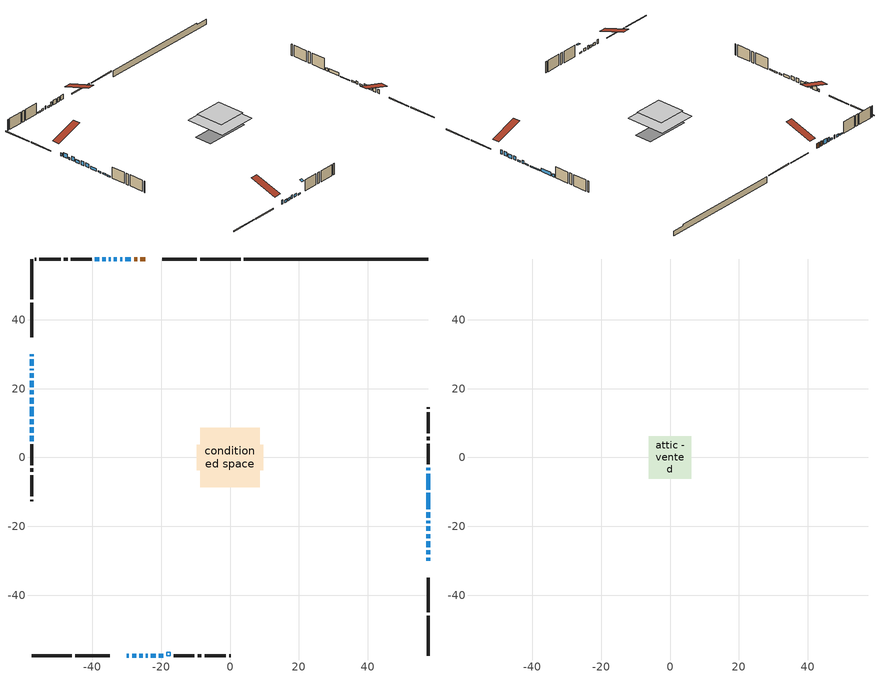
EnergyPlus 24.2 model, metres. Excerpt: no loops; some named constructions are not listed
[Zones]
conditioned space
 floor outside (Floor1 construction): -2.78,-2.78 -2.78,2.78 2.78,2.78 2.78,-2.78 z0.79
 floor adiabatic (AdiabaticFloorConstruction): -8.6,-8.6 -8.6,8.6 8.6,8.6 8.6,-8.6 z3.23
 floor foundation (Slab1 construction): -9.72,-3.69 -9.72,3.69 9.72,3.69 9.72,-3.69 z-1.95
 wall outside (RimJoist1 construction): 3.06,57.64 -8.67,57.64 / -57.64,-57.64 -45.9,-57.64 / -57.64,57.64 -57.64,45.9 / 57.64,-57.64 57.64,-45.9 z0.79:1.09
 wall outside (RimJoist2 construction): -9.6,57.64 -19.66,57.64 / -44.97,-57.64 -34.92,-57.64 / -57.64,44.97 -57.64,34.92 / 57.64,-44.97 57.64,-34.92 z0.79:1.09
 wall outside (AdiabaticWallConstruction 1): -24.65,57.64 -26.03,57.64 / -26.96,57.64 -27.85,57.64 z0.79:2.82
 wall outside (AdiabaticWallConstruction): -57.64,29.93 -57.64,29.47 / -57.64,22.3 -57.64,20.46 / 57.64,-19.09 57.64,-18.36 / 57.64,-3.77 57.64,-2.91 z0.79:2.01; 57.64,-29.93 57.64,-29.06 / 57.64,-28.13 57.64,-26.96 / -31.34,57.64 -31.9,57.64 / -29.93,-57.64 -29.37,-57.64 / -57.64,19.54 -57.64,18.32 z0.79:2.52; -28.78,57.64 -30.41,57.64 z0.79:2.77; -28.44,-57.64 -27.27,-57.64 / -22.96,-57.64 -21.59,-57.64 / -57.64,14.73 -57.64,11.99 z0.79:1.91; -26.34,-57.64 -25.37,-57.64 / -36.1,57.64 -37.07,57.64 z0.79:1.76; -57.64,28.54 -57.64,26.71 / -57.64,24.44 -57.64,23.22 z0.79:2.57; -57.64,25.78 -57.64,25.37 / -32.82,57.64 -33.69,57.64 z0.79:1.61; 57.64,-26.04 57.64,-24.31 / 57.64,-23.38 57.64,-22.21 z0.79:2.26; -34.62,57.64 -35.18,57.64 / -24.45,-57.64 -23.89,-57.64 / 57.64,-9.38 57.64,-4.7 z0.79:2.21; -20.66,-57.64 -19.33,-57.64 z0.79:1.25; -57.64,17.39 -57.64,15.66 z0.79:2.37; -57.64,11.06 -57.64,9.69 z0.79:1.4; 57.64,-21.29 57.64,-20.01 / 57.64,-17.44 57.64,-15.91 / -38,57.64 -39.27,57.64 / -57.64,8.76 -57.64,7.23 / -57.64,6.31 -57.64,4.78 z0.79:1.35; 57.64,-14.98 57.64,-10.31 z0.79:1.1
 wall outside (Wall1 construction): -40.2,57.64 -46.24,57.64 / -16.36,-57.64 -10.32,-57.64 / -57.64,3.85 -57.64,-2.19 / 57.64,-1.98 57.64,4.06 z0.79:5.67
 wall outside (Wall2 construction): -47.17,57.64 -48.26,57.64 / -9.39,-57.64 -8.3,-57.64 / -57.64,-3.12 -57.64,-4.21 / 57.64,4.99 57.64,6.08 z0.79:5.67
 wall outside (Wall3 construction): -49.19,57.64 -55.36,57.64 / -7.37,-57.64 -1.2,-57.64 / -57.64,-5.14 -57.64,-11.31 / 57.64,7.01 57.64,13.18 z0.79:5.67
 wall outside (Wall4 construction): -56.29,57.64 -56.71,57.64 / -0.27,-57.64 0.15,-57.64 / -57.64,-12.24 -57.64,-12.66 / 57.64,14.11 57.64,14.53 z0.79:5.67
 wall foundation (FoundationWall1 construction): 3.99,57.64,-1.95 3.99,57.64,0.79 52.27,57.64,0.79 52.27,57.64,0.05 57.64,57.64,0.05 57.64,57.64,-1.95
 window (WindowConstruction 25): -57.64,29.92 -57.64,29.47 z0.79:2.01
 window (WindowConstruction 3): 57.64,-29.92 57.64,-29.06 z0.79:2.52
 window (WindowConstruction 4): 57.64,-28.13 57.64,-26.96 z0.79:2.52
 window (WindowConstruction 5): -28.78,57.64 -30.41,57.64 z0.79:2.77
 window (WindowConstruction 6): -31.34,57.64 -31.9,57.64 z0.79:2.52
 window (WindowConstruction 7): -29.92,-57.64 -29.37,-57.64 z0.79:2.52
 window (WindowConstruction 8): -28.44,-57.64 -27.27,-57.64 z0.79:1.91
 window (WindowConstruction 9): -26.34,-57.64 -25.37,-57.64 z0.79:1.76
 window (WindowConstruction 10): -57.64,28.54 -57.64,26.71 z0.79:2.57
 window (WindowConstruction 26): -57.64,25.78 -57.64,25.37 z0.79:1.6
 window (WindowConstruction 11): -57.64,24.44 -57.64,23.22 z0.79:2.57
 window (WindowConstruction 12): -57.64,22.29 -57.64,20.47 z0.79:2.01
 window (WindowConstruction 13): -57.64,19.54 -57.64,18.32 z0.79:2.52
 window (WindowConstruction 14): 57.64,-26.04 57.64,-24.31 z0.79:2.26
 window (WindowConstruction 15): 57.64,-23.38 57.64,-22.21 z0.79:2.26
 window (WindowConstruction 16): -32.82,57.64 -33.69,57.64 z0.79:1.6
 window (WindowConstruction 17): -34.62,57.64 -35.17,57.64 z0.79:2.21
 window (WindowConstruction 18): -36.1,57.64 -37.07,57.64 z0.79:1.76
 window (WindowConstruction 19): -24.45,-57.64 -23.89,-57.64 z0.79:2.21
 window (WindowConstruction 20): -22.96,-57.64 -21.59,-57.64 z0.79:1.91
 window (WindowConstruction 21): -20.66,-57.64 -19.34,-57.64 z0.79:1.25
 window (WindowConstruction 22): -57.64,17.39 -57.64,15.66 z0.79:2.37
 window (WindowConstruction 23): -57.64,14.73 -57.64,11.99 z0.79:1.91
 window (WindowConstruction 24): -57.64,11.06 -57.64,9.69 z0.79:1.4
 window (WindowConstruction 28): 57.64,-21.29 57.64,-20.01 z0.79:1.35
 window (WindowConstruction 27): 57.64,-19.09 57.64,-18.36 z0.79:2.01
 window (WindowConstruction 29): 57.64,-17.44 57.64,-15.91 z0.79:1.35
 window (WindowConstruction 30): -38,57.64 -39.27,57.64 z0.79:1.35
 window (WindowConstruction 31): -57.64,8.76 -57.64,7.23 z0.79:1.35
 window (WindowConstruction 32): -57.64,6.3 -57.64,4.78 z0.79:1.35
 window (WindowConstruction): 57.64,-14.98 57.64,-10.31 z0.79:1.09
 window (WindowConstruction 1): 57.64,-9.38 57.64,-4.7 z0.79:2.21
 window (WindowConstruction 2): 57.64,-3.77 57.64,-2.91 z0.79:2.01
 door (Door): -24.65,57.64 -26.03,57.64 z0.79:2.82
 door (Door 1): -26.96,57.64 -27.85,57.64 z0.79:2.82
 ceiling adiabatic (AdiabaticFloorConstruction): 8.6,-8.6 8.6,8.6 -8.6,8.6 -8.6,-8.6 z3.23
 roof outside (AdiabaticRoofConstruction): -17.29,-57.64,5.67 -17.29,-56.57,6.02 -18.41,-56.57,6.02 -18.41,-57.64,5.67
 skylight (SkylightConstruction): -17.29,-57.64,5.67 -17.29,-56.58,6.02 -18.41,-56.58,6.02 -18.41,-57.64,5.67
attic - vented
 floor to conditioned space (Floor3 construction Reversed): -6.1,-6.1 -6.1,6.1 6.1,6.1 6.1,-6.1 z5.67
 roof outside (Roof1 construction): -23.72,57.64,5.67 -23.72,45.74,9.63 -20.59,45.74,9.63 -20.59,57.64,5.67; -30.85,-57.64,5.67 -30.85,-45.74,9.63 -33.99,-45.74,9.63 -33.99,-57.64,5.67; -57.64,30.85,5.67 -45.74,30.85,9.63 -45.74,33.99,9.63 -57.64,33.99,5.67; 57.64,-30.85,5.67 45.74,-30.85,9.63 45.74,-33.99,9.63 57.64,-33.99,5.67
[Schedule:Day:Interval]
cooking range schedule day: No, 05:00, 0.0597015, 06:00, 0.11194, 07:00, 0.171642, 08:00, 0.291045, 11:00, 0.343284, 12:00, 0.402985, 13:00, 0.462687, 14:00, 0.343284, 15:00, 0.291045, 16:00, 0.402985, 17:00, 0.567164, 18:00, 1, 19:00, 0.850746, 20:00, 0.432836, 21:00, 0.291045, 22:00, 0.231343, 23:00, 0.171642, 24:00, 0.11194
cooking range schedule default day; mech vent bath fan 0 schedule default day; mech vent bath fan 1 schedule default day; mech vent range fan 0 schedule default day; misc plug loads schedule default day; general water use schedule default day; clothes dryer exhaust 0 schedule default day; cooling season schedule day; cooling season schedule day 2; cooling season schedule default day; exterior lighting schedule default day; natural vent schedule default day: No, 24:00, 0
mech vent bath fan 0 schedule day; mech vent bath fan 1 schedule day: No, 07:00, 0, 08:00, 1, 09:00, 0.2, 24:00, 0
mech vent range fan 0 schedule day: No, 18:00, 0, 19:00, 1, 20:00, 0.2, 24:00, 0
misc plug loads schedule day: No, 06:00, 0.705882, 07:00, 0.745098, 08:00, 0.803922, 15:00, 0.823529, 16:00, 0.862745, 17:00, 0.921569, 18:00, 0.980392, 19:00, 1, 20:00, 0.980392, 21:00, 0.941176, 22:00, 0.862745, 23:00, 0.784314, 24:00, 0.72549
general water use schedule day: No, 01:00, 0.315068, 03:00, 0.287671, 04:00, 0.342466, 05:00, 0.369863, 06:00, 0.520548, 07:00, 0.60274, 08:00, 0.534247, 10:00, 0.506849, 11:00, 0.465753, 14:00, 0.479452, 15:00, 0.534247, 16:00, 0.589041, 17:00, 0.69863, 18:00, 0.876712, 19:00, 0.890411, 20:00, 0.986301, 21:00, 1, 22:00, 0.863014, 23:00, 0.616438, 24:00, 0.465753
clothes dryer exhaust 0 schedule day: No, 01:00, 0.123457, 02:00, 0.0740741, 03:00, 0.0493827, 04:00, 0.0246914, 05:00, 0.0493827, 06:00, 0.0740741, 07:00, 0.197531, 08:00, 0.395062, 09:00, 0.592593, 10:00, 0.839506, 11:00, 0.962963, 12:00, 1, 13:00, 0.91358, 14:00, 0.82716, 15:00, 0.716049, 16:00, 0.753086, 17:00, 0.679012, 18:00, 0.666667, 20:00, 0.62963, 21:00, 0.641975, 22:00, 0.666667, 23:00, 0.54321, 24:00, 0.296296
cooling season schedule day 1: No, 24:00, 1
exterior lighting schedule day: No, 01:00, 0.566667, 03:00, 0.524167, 05:00, 0.495833, 06:00, 0.5525, 07:00, 0.623333, 08:00, 0.580833, 09:00, 0.439167, 10:00, 0.354167, 12:00, 0.34, 13:00, 0.354167, 14:00, 0.396667, 15:00, 0.425, 16:00, 0.495833, 17:00, 0.623333, 18:00, 0.793333, 19:00, 0.906667, 20:00, 0.963333, 21:00, 0.991667, 22:00, 0.920833, 23:00, 0.793333, 24:00, 0.665833
exterior lighting schedule day 1: No, 01:00, 0.528571, 03:00, 0.488929, 05:00, 0.4625, 06:00, 0.515357, 07:00, 0.581429, 08:00, 0.541786, 09:00, 0.409643, 10:00, 0.330357, 12:00, 0.317143, 13:00, 0.330357, 14:00, 0.37, 15:00, 0.396429, 16:00, 0.4625, 17:00, 0.581429, 18:00, 0.74, 19:00, 0.845714, 20:00, 0.898571, 21:00, 0.925, 22:00, 0.858929, 23:00, 0.74, 24:00, 0.621071
exterior lighting schedule day 10: No, 01:00, 0.552381, 03:00, 0.510952, 05:00, 0.483333, 06:00, 0.538571, 07:00, 0.607619, 08:00, 0.56619, 09:00, 0.428095, 10:00, 0.345238, 12:00, 0.331429, 13:00, 0.345238, 14:00, 0.386667, 15:00, 0.414286, 16:00, 0.483333, 17:00, 0.607619, 18:00, 0.773333, 19:00, 0.88381, 20:00, 0.939048, 21:00, 0.966667, 22:00, 0.897619, 23:00, 0.773333, 24:00, 0.649048
exterior lighting schedule day 11: No, 01:00, 0.571429, 03:00, 0.528571, 05:00, 0.5, 06:00, 0.557143, 07:00, 0.628571, 08:00, 0.585714, 09:00, 0.442857, 10:00, 0.357143, 12:00, 0.342857, 13:00, 0.357143, 14:00, 0.4, 15:00, 0.428571, 16:00, 0.5, 17:00, 0.628571, 18:00, 0.8, 19:00, 0.914286, 20:00, 0.971429, 21:00, 1, 22:00, 0.928571, 23:00, 0.8, 24:00, 0.671429
exterior lighting schedule day 2: No, 01:00, 0.485714, 03:00, 0.449286, 05:00, 0.425, 06:00, 0.473571, 07:00, 0.534286, 08:00, 0.497857, 09:00, 0.376429, 10:00, 0.303571, 12:00, 0.291429, 13:00, 0.303571, 14:00, 0.34, 15:00, 0.364286, 16:00, 0.425, 17:00, 0.534286, 18:00, 0.68, 19:00, 0.777143, 20:00, 0.825714, 21:00, 0.85, 22:00, 0.789286, 23:00, 0.68, 24:00, 0.570714
exterior lighting schedule day 3: No, 01:00, 0.442857, 03:00, 0.409643, 05:00, 0.3875, 06:00, 0.431786, 07:00, 0.487143, 08:00, 0.453929, 09:00, 0.343214, 10:00, 0.276786, 12:00, 0.265714, 13:00, 0.276786, 14:00, 0.31, 15:00, 0.332143, 16:00, 0.3875, 17:00, 0.487143, 18:00, 0.62, 19:00, 0.708571, 20:00, 0.752857, 21:00, 0.775, 22:00, 0.719643, 23:00, 0.62, 24:00, 0.520357
exterior lighting schedule day 4: No, 01:00, 0.4, 03:00, 0.37, 05:00, 0.35, 06:00, 0.39, 07:00, 0.44, 08:00, 0.41, 09:00, 0.31, 10:00, 0.25, 12:00, 0.24, 13:00, 0.25, 14:00, 0.28, 15:00, 0.3, 16:00, 0.35, 17:00, 0.44, 18:00, 0.56, 19:00, 0.64, 20:00, 0.68, 21:00, 0.7, 22:00, 0.65, 23:00, 0.56, 24:00, 0.47
exterior lighting schedule day 5: No, 01:00, 0.380952, 03:00, 0.352381, 05:00, 0.333333, 06:00, 0.371429, 07:00, 0.419048, 08:00, 0.390476, 09:00, 0.295238, 10:00, 0.238095, 12:00, 0.228571, 13:00, 0.238095, 14:00, 0.266667, 15:00, 0.285714, 16:00, 0.333333, 17:00, 0.419048, 18:00, 0.533333, 19:00, 0.609524, 20:00, 0.647619, 21:00, 0.666667, 22:00, 0.619048, 23:00, 0.533333, 24:00, 0.447619
exterior lighting schedule day 6: No, 01:00, 0.390476, 03:00, 0.36119, 05:00, 0.341667, 06:00, 0.380714, 07:00, 0.429524, 08:00, 0.400238, 09:00, 0.302619, 10:00, 0.244048, 12:00, 0.234286, 13:00, 0.244048, 14:00, 0.273333, 15:00, 0.292857, 16:00, 0.341667, 17:00, 0.429524, 18:00, 0.546667, 19:00, 0.624762, 20:00, 0.66381, 21:00, 0.683333, 22:00, 0.634524, 23:00, 0.546667, 24:00, 0.45881
exterior lighting schedule day 7: No, 01:00, 0.419048, 03:00, 0.387619, 05:00, 0.366667, 06:00, 0.408571, 07:00, 0.460952, 08:00, 0.429524, 09:00, 0.324762, 10:00, 0.261905, 12:00, 0.251429, 13:00, 0.261905, 14:00, 0.293333, 15:00, 0.314286, 16:00, 0.366667, 17:00, 0.460952, 18:00, 0.586667, 19:00, 0.670476, 20:00, 0.712381, 21:00, 0.733333, 22:00, 0.680952, 23:00, 0.586667, 24:00, 0.492381
exterior lighting schedule day 8: No, 01:00, 0.466667, 03:00, 0.431667, 05:00, 0.408333, 06:00, 0.455, 07:00, 0.513333, 08:00, 0.478333, 09:00, 0.361667, 10:00, 0.291667, 12:00, 0.28, 13:00, 0.291667, 14:00, 0.326667, 15:00, 0.35, 16:00, 0.408333, 17:00, 0.513333, 18:00, 0.653333, 19:00, 0.746667, 20:00, 0.793333, 21:00, 0.816667, 22:00, 0.758333, 23:00, 0.653333, 24:00, 0.548333
exterior lighting schedule day 9: No, 01:00, 0.509524, 03:00, 0.47131, 05:00, 0.445833, 06:00, 0.496786, 07:00, 0.560476, 08:00, 0.522262, 09:00, 0.394881, 10:00, 0.318452, 12:00, 0.305714, 13:00, 0.318452, 14:00, 0.356667, 15:00, 0.382143, 16:00, 0.445833, 17:00, 0.560476, 18:00, 0.713333, 19:00, 0.815238, 20:00, 0.86619, 21:00, 0.891667, 22:00, 0.827976, 23:00, 0.713333, 24:00, 0.59869
[Schedule:Week:Daily]
cooking range schedule Week Rule - Jan1-Dec31: cooking range schedule day, cooking range schedule day, cooking range schedule day, cooking range schedule day, cooking range schedule day, cooking range schedule day, cooking range schedule day, cooking range schedule default day, cooking range schedule default day, cooking range schedule default day, cooking range schedule default day, cooking range schedule default day
mech vent bath fan 0 schedule Week Rule - Jan1-Dec31: mech vent bath fan 0 schedule day, mech vent bath fan 0 schedule day, mech vent bath fan 0 schedule day, mech vent bath fan 0 schedule day, mech vent bath fan 0 schedule day, mech vent bath fan 0 schedule day, mech vent bath fan 0 schedule day, mech vent bath fan 0 schedule default day, mech vent bath fan 0 schedule default day, mech vent bath fan 0 schedule default day, mech vent bath fan 0 schedule default day, mech vent bath fan 0 schedule default day
mech vent bath fan 1 schedule Week Rule - Jan1-Dec31: mech vent bath fan 1 schedule day, mech vent bath fan 1 schedule day, mech vent bath fan 1 schedule day, mech vent bath fan 1 schedule day, mech vent bath fan 1 schedule day, mech vent bath fan 1 schedule day, mech vent bath fan 1 schedule day, mech vent bath fan 1 schedule default day, mech vent bath fan 1 schedule default day, mech vent bath fan 1 schedule default day, mech vent bath fan 1 schedule default day, mech vent bath fan 1 schedule default day
mech vent range fan 0 schedule Week Rule - Jan1-Dec31: mech vent range fan 0 schedule day, mech vent range fan 0 schedule day, mech vent range fan 0 schedule day, mech vent range fan 0 schedule day, mech vent range fan 0 schedule day, mech vent range fan 0 schedule day, mech vent range fan 0 schedule day, mech vent range fan 0 schedule default day, mech vent range fan 0 schedule default day, mech vent range fan 0 schedule default day, mech vent range fan 0 schedule default day, mech vent range fan 0 schedule default day
misc plug loads schedule Week Rule - Jan1-Dec31: misc plug loads schedule day, misc plug loads schedule day, misc plug loads schedule day, misc plug loads schedule day, misc plug loads schedule day, misc plug loads schedule day, misc plug loads schedule day, misc plug loads schedule default day, misc plug loads schedule default day, misc plug loads schedule default day, misc plug loads schedule default day, misc plug loads schedule default day
general water use schedule Week Rule - Jan1-Dec31: general water use schedule day, general water use schedule day, general water use schedule day, general water use schedule day, general water use schedule day, general water use schedule day, general water use schedule day, general water use schedule default day, general water use schedule default day, general water use schedule default day, general water use schedule default day, general water use schedule default day
clothes dryer exhaust 0 schedule Week Rule - Jan1-Dec31: clothes dryer exhaust 0 schedule day, clothes dryer exhaust 0 schedule day, clothes dryer exhaust 0 schedule day, clothes dryer exhaust 0 schedule day, clothes dryer exhaust 0 schedule day, clothes dryer exhaust 0 schedule day, clothes dryer exhaust 0 schedule day, clothes dryer exhaust 0 schedule default day, clothes dryer exhaust 0 schedule default day, clothes dryer exhaust 0 schedule default day, clothes dryer exhaust 0 schedule default day, clothes dryer exhaust 0 schedule default day
cooling season schedule Week Rule - Jan1-May26: cooling season schedule day, cooling season schedule day, cooling season schedule day, cooling season schedule day, cooling season schedule day, cooling season schedule day, cooling season schedule day, cooling season schedule default day, cooling season schedule default day, cooling season schedule default day, cooling season schedule default day, cooling season schedule default day
cooling season schedule Week Rule - May27-Jun2: cooling season schedule day, cooling season schedule day, cooling season schedule day, cooling season schedule day, cooling season schedule day, cooling season schedule day 1, cooling season schedule day 1, cooling season schedule default day, cooling season schedule default day, cooling season schedule default day, cooling season schedule default day, cooling season schedule default day
cooling season schedule Week Rule - Jun3-Aug25: cooling season schedule day 1, cooling season schedule day 1, cooling season schedule day 1, cooling season schedule day 1, cooling season schedule day 1, cooling season schedule day 1, cooling season schedule day 1, cooling season schedule default day, cooling season schedule default day, cooling season schedule default day, cooling season schedule default day, cooling season schedule default day
cooling season schedule Week Rule - Aug26-Sep1: cooling season schedule day 1, cooling season schedule day 1, cooling season schedule day 1, cooling season schedule day 1, cooling season schedule day 1, cooling season schedule day 1, cooling season schedule day 2, cooling season schedule default day, cooling season schedule default day, cooling season schedule default day, cooling season schedule default day, cooling season schedule default day
cooling season schedule Week Rule - Sep2-Dec31: cooling season schedule day 2, cooling season schedule day 2, cooling season schedule day 2, cooling season schedule day 2, cooling season schedule day 2, cooling season schedule day 2, cooling season schedule day 2, cooling season schedule default day, cooling season schedule default day, cooling season schedule default day, cooling season schedule default day, cooling season schedule default day
exterior lighting schedule Week Rule - Jan1-Jan27: exterior lighting schedule day, exterior lighting schedule day, exterior lighting schedule day, exterior lighting schedule day, exterior lighting schedule day, exterior lighting schedule day, exterior lighting schedule day, exterior lighting schedule default day, exterior lighting schedule default day, exterior lighting schedule default day, exterior lighting schedule default day, exterior lighting schedule default day
exterior lighting schedule Week Rule - Jan28-Feb3: exterior lighting schedule day, exterior lighting schedule day, exterior lighting schedule day, exterior lighting schedule day, exterior lighting schedule day 1, exterior lighting schedule day 1, exterior lighting schedule day 1, exterior lighting schedule default day, exterior lighting schedule default day, exterior lighting schedule default day, exterior lighting schedule default day, exterior lighting schedule default day
exterior lighting schedule Week Rule - Feb4-Feb24: exterior lighting schedule day 1, exterior lighting schedule day 1, exterior lighting schedule day 1, exterior lighting schedule day 1, exterior lighting schedule day 1, exterior lighting schedule day 1, exterior lighting schedule day 1, exterior lighting schedule default day, exterior lighting schedule default day, exterior lighting schedule default day, exterior lighting schedule default day, exterior lighting schedule default day
exterior lighting schedule Week Rule - Feb25-Mar3: exterior lighting schedule day 1, exterior lighting schedule day 1, exterior lighting schedule day 1, exterior lighting schedule day 1, exterior lighting schedule day 2, exterior lighting schedule day 2, exterior lighting schedule day 2, exterior lighting schedule default day, exterior lighting schedule default day, exterior lighting schedule default day, exterior lighting schedule default day, exterior lighting schedule default day
exterior lighting schedule Week Rule - Mar4-Mar31: exterior lighting schedule day 2, exterior lighting schedule day 2, exterior lighting schedule day 2, exterior lighting schedule day 2, exterior lighting schedule day 2, exterior lighting schedule day 2, exterior lighting schedule day 2, exterior lighting schedule default day, exterior lighting schedule default day, exterior lighting schedule default day, exterior lighting schedule default day, exterior lighting schedule default day
exterior lighting schedule Week Rule - Apr1-Apr28: exterior lighting schedule day 3, exterior lighting schedule day 3, exterior lighting schedule day 3, exterior lighting schedule day 3, exterior lighting schedule day 3, exterior lighting schedule day 3, exterior lighting schedule day 3, exterior lighting schedule default day, exterior lighting schedule default day, exterior lighting schedule default day, exterior lighting schedule default day, exterior lighting schedule default day
exterior lighting schedule Week Rule - Apr29-May5: exterior lighting schedule day 3, exterior lighting schedule day 3, exterior lighting schedule day 4, exterior lighting schedule day 4, exterior lighting schedule day 4, exterior lighting schedule day 4, exterior lighting schedule day 4, exterior lighting schedule default day, exterior lighting schedule default day, exterior lighting schedule default day, exterior lighting schedule default day, exterior lighting schedule default day
exterior lighting schedule Week Rule - May6-May26: exterior lighting schedule day 4, exterior lighting schedule day 4, exterior lighting schedule day 4, exterior lighting schedule day 4, exterior lighting schedule day 4, exterior lighting schedule day 4, exterior lighting schedule day 4, exterior lighting schedule default day, exterior lighting schedule default day, exterior lighting schedule default day, exterior lighting schedule default day, exterior lighting schedule default day
exterior lighting schedule Week Rule - May27-Jun2: exterior lighting schedule day 4, exterior lighting schedule day 4, exterior lighting schedule day 4, exterior lighting schedule day 4, exterior lighting schedule day 4, exterior lighting schedule day 5, exterior lighting schedule day 5, exterior lighting schedule default day, exterior lighting schedule default day, exterior lighting schedule default day, exterior lighting schedule default day, exterior lighting schedule default day
exterior lighting schedule Week Rule - Jun3-Jun30: exterior lighting schedule day 5, exterior lighting schedule day 5, exterior lighting schedule day 5, exterior lighting schedule day 5, exterior lighting schedule day 5, exterior lighting schedule day 5, exterior lighting schedule day 5, exterior lighting schedule default day, exterior lighting schedule default day, exterior lighting schedule default day, exterior lighting schedule default day, exterior lighting schedule default day
exterior lighting schedule Week Rule - Jul1-Jul28: exterior lighting schedule day 6, exterior lighting schedule day 6, exterior lighting schedule day 6, exterior lighting schedule day 6, exterior lighting schedule day 6, exterior lighting schedule day 6, exterior lighting schedule day 6, exterior lighting schedule default day, exterior lighting schedule default day, exterior lighting schedule default day, exterior lighting schedule default day, exterior lighting schedule default day
exterior lighting schedule Week Rule - Jul29-Aug4: exterior lighting schedule day 6, exterior lighting schedule day 6, exterior lighting schedule day 6, exterior lighting schedule day 7, exterior lighting schedule day 7, exterior lighting schedule day 7, exterior lighting schedule day 7, exterior lighting schedule default day, exterior lighting schedule default day, exterior lighting schedule default day, exterior lighting schedule default day, exterior lighting schedule default day
exterior lighting schedule Week Rule - Aug5-Aug25: exterior lighting schedule day 7, exterior lighting schedule day 7, exterior lighting schedule day 7, exterior lighting schedule day 7, exterior lighting schedule day 7, exterior lighting schedule day 7, exterior lighting schedule day 7, exterior lighting schedule default day, exterior lighting schedule default day, exterior lighting schedule default day, exterior lighting schedule default day, exterior lighting schedule default day
exterior lighting schedule Week Rule - Aug26-Sep1: exterior lighting schedule day 7, exterior lighting schedule day 7, exterior lighting schedule day 7, exterior lighting schedule day 7, exterior lighting schedule day 7, exterior lighting schedule day 7, exterior lighting schedule day 8, exterior lighting schedule default day, exterior lighting schedule default day, exterior lighting schedule default day, exterior lighting schedule default day, exterior lighting schedule default day
exterior lighting schedule Week Rule - Sep2-Sep29: exterior lighting schedule day 8, exterior lighting schedule day 8, exterior lighting schedule day 8, exterior lighting schedule day 8, exterior lighting schedule day 8, exterior lighting schedule day 8, exterior lighting schedule day 8, exterior lighting schedule default day, exterior lighting schedule default day, exterior lighting schedule default day, exterior lighting schedule default day, exterior lighting schedule default day
exterior lighting schedule Week Rule - Sep30-Oct6: exterior lighting schedule day 8, exterior lighting schedule day 9, exterior lighting schedule day 9, exterior lighting schedule day 9, exterior lighting schedule day 9, exterior lighting schedule day 9, exterior lighting schedule day 9, exterior lighting schedule default day, exterior lighting schedule default day, exterior lighting schedule default day, exterior lighting schedule default day, exterior lighting schedule default day
exterior lighting schedule Week Rule - Oct7-Oct27: exterior lighting schedule day 9, exterior lighting schedule day 9, exterior lighting schedule day 9, exterior lighting schedule day 9, exterior lighting schedule day 9, exterior lighting schedule day 9, exterior lighting schedule day 9, exterior lighting schedule default day, exterior lighting schedule default day, exterior lighting schedule default day, exterior lighting schedule default day, exterior lighting schedule default day
exterior lighting schedule Week Rule - Oct28-Nov3: exterior lighting schedule day 9, exterior lighting schedule day 9, exterior lighting schedule day 9, exterior lighting schedule day 9, exterior lighting schedule day 10, exterior lighting schedule day 10, exterior lighting schedule day 10, exterior lighting schedule default day, exterior lighting schedule default day, exterior lighting schedule default day, exterior lighting schedule default day, exterior lighting schedule default day
exterior lighting schedule Week Rule - Nov4-Nov24: exterior lighting schedule day 10, exterior lighting schedule day 10, exterior lighting schedule day 10, exterior lighting schedule day 10, exterior lighting schedule day 10, exterior lighting schedule day 10, exterior lighting schedule day 10, exterior lighting schedule default day, exterior lighting schedule default day, exterior lighting schedule default day, exterior lighting schedule default day, exterior lighting schedule default day
exterior lighting schedule Week Rule - Nov25-Dec1: exterior lighting schedule day 10, exterior lighting schedule day 10, exterior lighting schedule day 10, exterior lighting schedule day 10, exterior lighting schedule day 10, exterior lighting schedule day 10, exterior lighting schedule day 11, exterior lighting schedule default day, exterior lighting schedule default day, exterior lighting schedule default day, exterior lighting schedule default day, exterior lighting schedule default day
exterior lighting schedule Week Rule - Dec2-Dec31: exterior lighting schedule day 11, exterior lighting schedule day 11, exterior lighting schedule day 11, exterior lighting schedule day 11, exterior lighting schedule day 11, exterior lighting schedule day 11, exterior lighting schedule day 11, exterior lighting schedule default day, exterior lighting schedule default day, exterior lighting schedule default day, exterior lighting schedule default day, exterior lighting schedule default day
natural vent schedule Week Rule - Jan1-Dec31: natural vent schedule default day, natural vent schedule default day, natural vent schedule default day, natural vent schedule default day, natural vent schedule default day, natural vent schedule default day, natural vent schedule default day, natural vent schedule default day, natural vent schedule default day, natural vent schedule default day, natural vent schedule default day, natural vent schedule default day
[Schedule:Year]
clothes dryer exhaust 0 schedule: clothes dryer exhaust 0 schedule Week Rule - Jan1-Dec31, 1, 1, 12, 31
cooling season schedule: cooling season schedule Week Rule - Jan1-May26, 1, 1, 5, 26, cooling season schedule Week Rule - May27-Jun2, 5, 27, 6, 2, cooling season schedule Week Rule - Jun3-Aug25, 6, 3, 8, 25, cooling season schedule Week Rule - Aug26-Sep1, 8, 26, 9, 1, cooling season schedule Week Rule - Sep2-Dec31, 9, 2, 12, 31
natural vent schedule: natural vent schedule Week Rule - Jan1-Dec31, 1, 1, 12, 31
